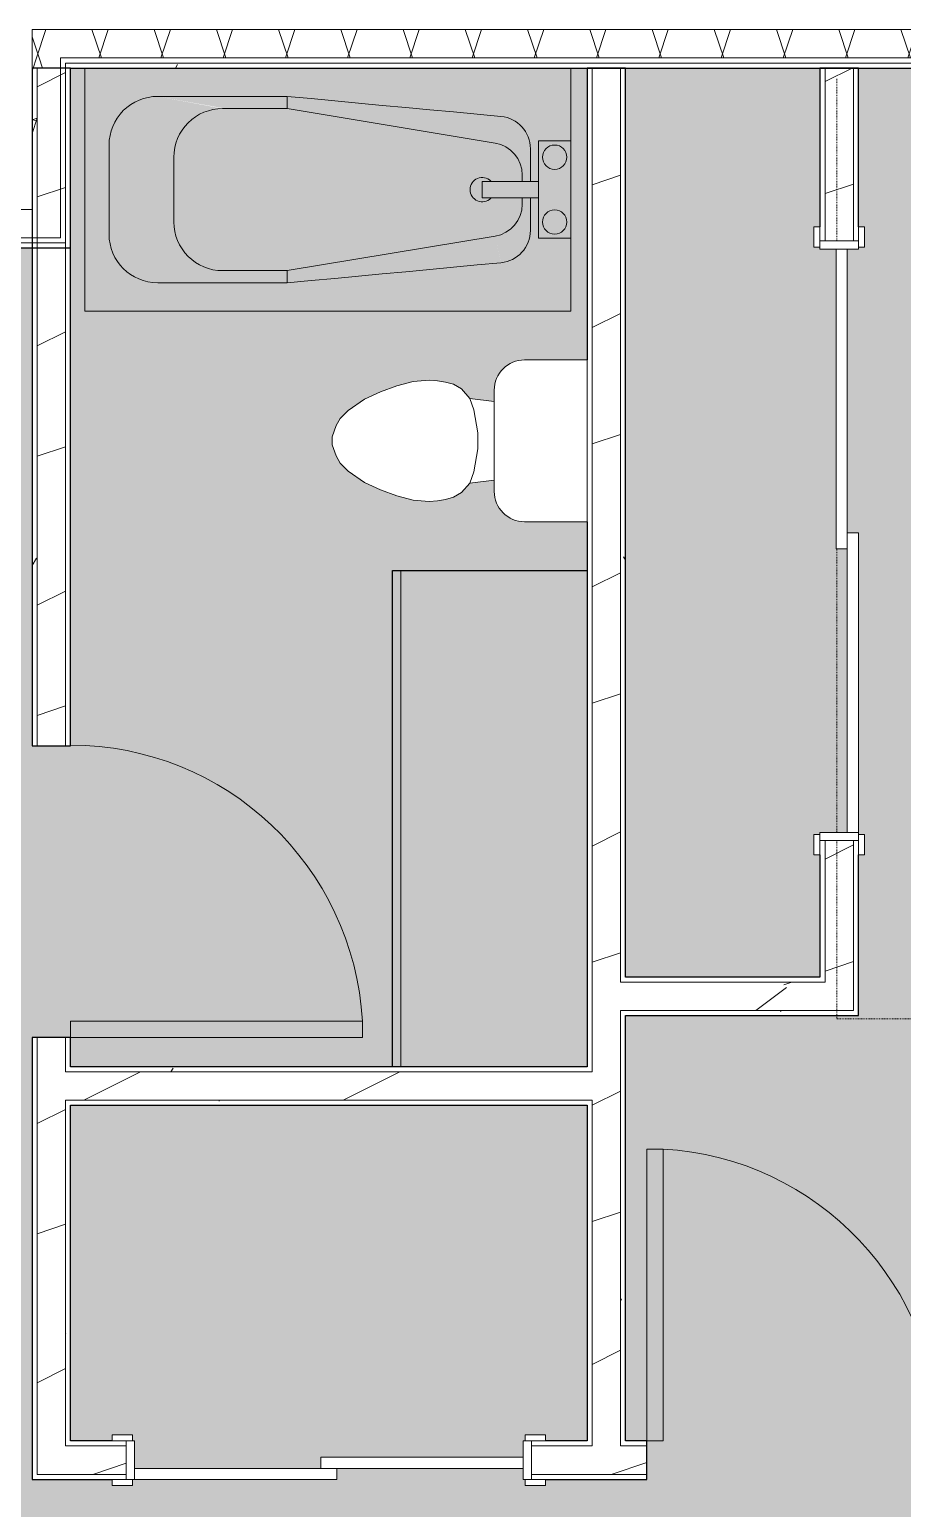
# Model space of a CAD drawing. Header units: inches. Extents: x -4414 to -113, y 9396 to 12816.
# Drawn here: x -2351.4 to -2243.6, y 10235 to 10417.5 of the extents above; entities that cross this region are included whole.
import ezdxf

# ---------------------------------------------------------------- set-up
doc = ezdxf.new("R2010")
doc.units = ezdxf.units.IN
doc.header["$MEASUREMENT"] = 0
doc.linetypes.add('Dash 1_16_', pattern=[0.125, 0.0625, -0.0625])
for name, color, linetype, lineweight in [('0-1', 7, 'Continuous', 5), ('0-2', 7, 'Continuous', 9), ('A-AREA-PATT-4', 254, 'Continuous', 9), ('A-DOOR-1', 7, 'Continuous', 9), ('A-DOOR-2', 90, 'Continuous', 13), ('A-DOOR-FRAM-1', 90, 'Continuous', 13), ('A-WALL', 113, 'Continuous', 9), ('A-WALL-3', 250, 'Continuous', 25), ('A-WALL-4', 7, 'Continuous', 9), ('A-WALL-PATT-1', 8, 'Continuous', 9), ('A-WALL-PATT-2', 7, 'Continuous', 9), ('A-WALL-PATT-3', 111, 'Continuous', 9), ('I-FURN-1', 7, 'Continuous', 9), ('I-FURN-HDLN-1', 9, 'Dash 1_16_', 9), ('I-WALL-1', 2, 'Continuous', 25), ('P-SANR-FIXT-1', 7, 'Continuous', 9), ('P-SANR-FIXT-2', 8, 'Continuous', 9), ('Q-CASE-1', 9, 'Continuous', 9), ('Q-CASE-2', 250, 'Continuous', 25), ('Q-CASE-3', 7, 'Continuous', 9)]:
    doc.layers.add(name, color=color, linetype=linetype, lineweight=lineweight)
pattern_1 = [(216.87, (12.795, 31.987), (95.9612857, 63.9749714), [15.994, -143.942]), (206.565, (31.987, 22.391), (-31.986981, -31.986924), [35.763, -35.763]), (198.435, (31.987, 6.397), (-63.974746, -31.987128), [20.231, -80.922])]
pattern_2 = [(0, (0, 0), (61.44, 15.36), [2.534, -43.546, 2.534, -43.546, -245.76]), (0, (0, 0), (61.44, 15.36), [-92.16, 2.534, -89.626, 2.534, -43.546, -107.52]), (0, (0, 0), (61.44, 15.36), [-230.4, 2.534, -28.186, 2.534, -74.266]), (120, (23.04, 7.68), (-44.02215, 45.5286), [2.534, -43.546, 2.534, -43.546, -245.76]), (120, (23.04, 7.68), (-44.02215, 45.5286), [-92.16, 2.534, -89.626, 2.534, -43.546, -107.52]), (120, (23.04, 7.68), (-44.02215, 45.5286), [-230.4, 2.534, -28.186, 2.534, -74.266]), (240, (30.72, 38.4), (-17.41785, -60.8886), [2.534, -43.546, 2.534, -43.546, -245.76]), (240, (30.72, 38.4), (-17.41785, -60.8886), [-92.16, 2.534, -89.626, 2.534, -43.546, -107.52]), (240, (30.72, 38.4), (-17.41785, -60.8886), [-230.4, 2.534, -28.186, 2.534, -74.266])]
pattern_3 = [(161.57, (0.96, 0.96), (-7.6802237, -0.0009796), [0, -54.643, 6.067, 0]), (18.43, (-0.96, 0.96), (-7.6802237, 0.0009796), [0, -54.643, 6.067, 0]), (108.43, (0.96, 0.96), (3.8382953, -19.2013653), [18.211, -42.499]), (71.57, (-0.96, 0.96), (3.8382953, 19.2013653), [18.211, -42.499])]

# ---------------------------------------------------------------- blocks, each defined once
blk = doc.blocks.new('Bed-Standard - King 78_ x 80_-V7-FLOOR PLAN - 3RD FLOOR')
at = {"layer": 'I-FURN-1'}
for p, q in [((49.69, 38.2), (-28.31, 38.2)), ((-28.31, 38.2), (-28.31, -41.8)), ((49.69, -41.8), (49.69, 38.2)), ((-25.31, 36.2), (-25.31, 24.2)), ((-25.31, 36.2), (46.69, 36.2)), ((46.69, 36.2), (46.69, 24.2)), ((49.69, 24.2), (-28.31, 17.63)), ((-25.31, 24.2), (46.69, 24.2)), ((-28.31, -41.8), (49.69, -41.8))]:
    blk.add_line(p, q, dxfattribs=at)
at = {"layer": 'I-FURN-HDLN-1'}
for p, q in [((-64.31, 38.2), (-64.31, 18.2)), ((73.69, -77.8), (73.69, 38.2)), ((-64.31, -19.8), (-64.31, -54.8)), ((-64.31, -55.8), (-64.31, -77.8)), ((-64.31, -77.8), (73.69, -77.8))]:
    blk.add_line(p, q, dxfattribs=at)
blk = doc.blocks.new('Single-Flush - 36_ x 84_-1372824-FLOOR PLAN - 3RD FLOOR')
at = {"layer": 'A-DOOR-1'}
blk.add_arc((18, -2.37), 36.07, 180, 266.8211, dxfattribs=at)
at = {"layer": 'A-DOOR-2'}
for p, q in [((16, -2.37), (16, -38.39)), ((18, -2.37), (16, -2.37)), ((18, -2.37), (18, -38.39)), ((18, -38.39), (16, -38.39))]:
    blk.add_line(p, q, dxfattribs=at)
blk = doc.blocks.new('FOLDING_SLIDING CLOSET - 72_ x 80_-1372885-FLOOR PLAN - 3RD FLOOR')
at = {"layer": 'A-DOOR-1'}
for p, q in [((-38.75, 3.25), (-36.25, 3.25)), ((-38.75, 2.5), (-38.75, 3.25)), ((-36.25, 2.5), (-38.75, 2.5)), ((-36.25, 3.25), (-36.25, 2.5)), ((36.25, 3.25), (38.75, 3.25)), ((36.25, 2.5), (36.25, 3.25)), ((38.75, 2.5), (36.25, 2.5)), ((38.75, 3.25), (38.75, 2.5)), ((-38.75, -2.25), (-36.25, -2.25)), ((-38.75, -3), (-38.75, -2.25)), ((-36.25, -3), (-38.75, -3)), ((-36.25, -2.25), (-36.25, -3)), ((36.25, -2.25), (38.75, -2.25)), ((36.25, -3), (36.25, -2.25)), ((38.75, -3), (36.25, -3)), ((38.75, -2.25), (38.75, -3))]:
    blk.add_line(p, q, dxfattribs=at)
at = {"layer": 'A-DOOR-2'}
for p, q in [((-1, 0.5), (36, 0.5)), ((-1, -0.875), (-1, 0.5)), ((36, 0.5), (36, -0.875)), ((-36, -0.875), (1, -0.875)), ((-36, -2.25), (-36, -0.875)), ((36, -0.875), (-1, -0.875)), ((1, -0.875), (1, -2.25)), ((1, -2.25), (-36, -2.25))]:
    blk.add_line(p, q, dxfattribs=at)
at = {"layer": 'A-DOOR-FRAM-1'}
for p, q in [((-37, 2.5), (-36, 2.5)), ((-37, -2.25), (-37, 2.5)), ((-36, 2.5), (-36, -2.25)), ((36, 2.5), (37, 2.5)), ((36, -2.25), (36, 2.5)), ((37, 2.5), (37, -2.25)), ((-36, -2.25), (-37, -2.25)), ((37, -2.25), (36, -2.25))]:
    blk.add_line(p, q, dxfattribs=at)
blk = doc.blocks.new('Toilet-Domestic-3D - Toilet-Domestic-3D-1372870-FLOOR PLAN - 3RD FLOOR')
at = {"layer": 'P-SANR-FIXT-1'}
for p, q in [((-3.74, 10), (-2.74, 11)), ((-2.74, 11), (-1.87, 11.5)), ((-1.87, 11.5), (-0.5, 12)), ((-0.5, 12), (0.5, 12)), ((0.5, 12), (1.87, 11.5)), ((1.87, 11.5), (2.74, 11)), ((2.74, 11), (3.74, 10)), ((-5.13, 8), (-3.74, 10)), ((3.74, 10), (5.13, 8)), ((-6.06, 6), (-5.13, 8)), ((5.13, 8), (6.06, 6)), ((-6.79, 4), (-6.06, 6)), ((6.06, 6), (6.79, 4)), ((-7.33, 1.99), (-6.79, 4)), ((6.79, 4), (7.33, 1.99)), ((-7.5, 0), (-7.33, 1.99)), ((7.33, 1.99), (7.5, 0)), ((-7.41, -1), (-7.5, 0)), ((-7.24, -2), (-7.41, -1)), ((7.41, -1), (7.24, -2)), ((7.5, 0), (7.41, -1)), ((-6.97, -3), (-7.24, -2)), ((-6.4, -4), (-6.97, -3)), ((6.97, -3), (6.4, -4)), ((7.24, -2), (6.97, -3)), ((-5.21, -5), (-6.4, -4)), ((-3.84, -5.5), (-5.21, -5)), ((-4.86, -8.02), (-5.21, -5)), ((5.21, -5), (3.84, -5.5)), ((4.86, -8.02), (5.21, -5)), ((6.4, -4), (5.21, -5)), ((-1, -6), (-3.84, -5.5)), ((1, -6), (-1, -6)), ((3.84, -5.5), (1, -6)), ((6.25, -8.02), (-6.25, -8.02)), ((-9.98, -11.75), (-9.98, -19.48)), ((9.98, -19.48), (9.98, -11.75)), ((-9.98, -19.48), (9.98, -19.48))]:
    blk.add_line(p, q, dxfattribs=at)
for centre, start, end in [((-6.25, -11.75), 90, 180), ((6.25, -11.75), 0, 90)]:
    blk.add_arc(centre, 3.73, start, end, dxfattribs=at)
blk = doc.blocks.new('OD_CW_Base Cabinet - OD_CW_Base Cabinet-1372871-FLOOR PLAN - 3RD FLOOR')
at = {"layer": 'Q-CASE-1'}
for points in [[(0.74, 0), (0.74, -1), (61.99, -1), (61.99, 0), (54.58, 0)], [(0.74, -24), (61.99, -24), (61.99, -1), (0.74, -1)]]:
    blk.add_hatch(color=256, dxfattribs=at).paths.add_polyline_path(points, flags=0)
at = {"layer": 'Q-CASE-2'}
for p, q in [((0.74, -24), (0.74, 0)), ((0.74, 0), (61.99, 0)), ((61.99, 0), (61.99, -24)), ((61.99, -24), (0.74, -24))]:
    blk.add_line(p, q, dxfattribs=at)
at = {"layer": 'Q-CASE-3'}
for p, q in [((0.74, -1), (0.74, 0)), ((0.74, 0), (61.99, 0)), ((61.99, -1), (0.74, -1)), ((0.74, -24), (0.74, -1)), ((0.74, -1), (61.99, -1)), ((61.99, 0), (61.99, -1)), ((61.99, -1), (61.99, -24)), ((61.99, -24), (0.74, -24))]:
    blk.add_line(p, q, dxfattribs=at)
blk = doc.blocks.new('Bath Tub - Maestro - 60_x30_-V11-FLOOR PLAN - 3RD FLOOR')
at = {"layer": 'P-SANR-FIXT-2'}
for points in [[(27.39, 0), (0, 0), (0, -9), (4, -9), (4, -14), (5, -14), (5.05, -9.3), (5.21, -8.67), (5.48, -8.06), (5.83, -7.51), (6.27, -7.03), (6.79, -6.62), (7.58, -6.23), (7.98, -6.09), (9.35, -5.91), (35, -3.5), (51.3, -3.53), (52.04, -3.59), (53.05, -3.86), (54.32, -4.53), (54.86, -4.9), (55.6, -5.64), (56.2, -6.5), (56.64, -7.45), (56.91, -8.46), (57, -9.5), (57, -20.5), (56.8, -22.05), (56.2, -23.5), (55.24, -24.74), (54, -25.7), (52.55, -26.3), (51, -26.5), (34.42, -26.45), (7.98, -23.91), (7.36, -23.69), (6.79, -23.38), (6.27, -22.97), (5.83, -22.49), (5.48, -21.94), (5.21, -21.33), (5.05, -20.7), (5, -19), (5, -16), (4, -16), (4, -21), (0, -21), (0, -30), (60, -30), (60, 0), (35, 0)], [(35, -3.5), (8.63, -5.97), (9.35, -9.26), (35, -5), (35, -3.77)], [(41.5, -3.5), (35, -3.5), (35, -5), (43, -5), (51, -3.5), (43, -3.5)], [(51, -3.5), (43, -5), (44.55, -5.2), (46.03, -5.83), (47.28, -6.81), (48.2, -8), (48.8, -9.5), (49, -11), (57, -9.5), (56.91, -8.46), (56.64, -7.45), (56.2, -6.5), (55.29, -5.34), (54.86, -4.9), (54, -4.3), (53.05, -3.86), (52.04, -3.59), (51.3, -3.53)], [(35, -5), (9.13, -9.33), (7.98, -9.76), (6.82, -10.83), (6.24, -11.83), (6, -13.2), (6, -14), (10.94, -14), (10.94, -16), (6, -16), (6, -16.8), (6.27, -18.22), (6.95, -19.38), (8.03, -20.28), (9.35, -20.74), (35, -25), (43, -25), (44.55, -24.8), (46, -24.2), (47.24, -23.24), (48.2, -22), (48.8, -20.5), (49, -19), (49, -11), (48.8, -9.45), (48.12, -7.9), (47.24, -6.76), (46, -5.8), (44.55, -5.2), (43, -5), (36.73, -5)], [(8.63, -5.97), (7.58, -6.23), (7.36, -6.31), (6.74, -6.66), (6.27, -7.03), (5.72, -7.68), (5.48, -8.06), (5.21, -8.67), (5.05, -9.3), (5.05, -10.13), (6, -13.2), (6.24, -11.83), (6.98, -10.59), (8.03, -9.72), (9.35, -9.26), (8.65, -6.09)], [(57, -9.5), (49, -11), (49, -19), (57, -20.5), (57, -10.25)], [(4, -14), (4, -16), (10.94, -16), (10.94, -14), (5, -14)], [(6, -16.8), (5, -20.04), (5.05, -20.7), (5.24, -21.4), (5.72, -22.32), (5.87, -22.53), (6.33, -23.02), (6.79, -23.38), (7.58, -23.77), (8, -23.92), (8.63, -24.03), (9.35, -20.74), (8.03, -20.28), (6.95, -19.38), (6.24, -18.17), (6.12, -17.49)], [(49, -19), (48.8, -20.55), (48.16, -22.05), (47.24, -23.24), (46, -24.2), (44.55, -24.8), (43, -25), (51, -26.5), (52.55, -26.3), (54, -25.7), (55.42, -24.51), (56.24, -23.4), (56.8, -22.05), (57, -20.5), (50.46, -19.27)], [(9.35, -20.74), (8.63, -24.03), (35, -26.5), (35, -25), (11.56, -21.11)], [(36.73, -25), (35, -25), (35, -26.5), (51, -26.5), (42.63, -25)]]:
    blk.add_hatch(color=256, dxfattribs=at).paths.add_polyline_path(points, flags=0)
h = blk.add_hatch(color=256, dxfattribs=at)
h.paths.add_polyline_path([(0.55, -9), (0, -9), (0, -21), (4, -21), (4, -9), (0.94, -9)], flags=0)
h.paths.add_polyline_path([(2, -9.5), (2.39, -9.55), (2.75, -9.7), (3.06, -9.94), (3.3, -10.25), (3.45, -10.61), (3.5, -11), (3.33, -11.67), (3.3, -11.75), (3.06, -12.06), (2.75, -12.3), (2.39, -12.45), (2, -12.5), (1.61, -12.45), (1.25, -12.3), (0.94, -12.06), (0.7, -11.75), (0.55, -11.39), (0.5, -11), (0.55, -10.61), (0.7, -10.25), (0.94, -9.94), (1.25, -9.7), (1.61, -9.55)], flags=0)
h.paths.add_polyline_path([(2, -17.5), (2.39, -17.55), (3.02, -17.91), (3.06, -17.94), (3.3, -18.25), (3.45, -18.61), (3.5, -19), (3.43, -19.44), (3.3, -19.75), (3.06, -20.06), (2.75, -20.3), (2.38, -20.45), (2, -20.5), (1.61, -20.45), (1.25, -20.3), (0.94, -20.06), (0.7, -19.75), (0.55, -19.39), (0.5, -19), (0.55, -18.61), (0.7, -18.25), (0.94, -17.94), (1.25, -17.7), (1.61, -17.55)], flags=0)
h = blk.add_hatch(color=256, dxfattribs=at)
h.paths.add_polyline_path([(2, -9.5), (1.61, -9.55), (1.25, -9.7), (0.94, -9.94), (0.7, -10.25), (0.55, -10.61), (0.5, -11), (0.55, -11.39), (0.7, -11.75), (0.94, -12.06), (1.25, -12.3), (1.61, -12.45), (2, -12.5), (2.39, -12.45), (2.75, -12.3), (3.06, -12.06), (3.33, -11.67), (3.45, -11.39), (3.5, -11), (3.45, -10.61), (3.3, -10.25), (3.06, -9.94), (2.75, -9.7), (2.39, -9.55)], flags=0)
h.paths.add_polyline_path([(2, -17.5), (1.61, -17.55), (1.25, -17.7), (0.94, -17.94), (0.7, -18.25), (0.55, -18.61), (0.5, -19), (0.55, -19.39), (0.7, -19.75), (0.94, -20.06), (1.25, -20.3), (1.61, -20.45), (2, -20.5), (2.39, -20.45), (2.75, -20.3), (3.06, -20.06), (3.43, -19.44), (3.45, -19.39), (3.5, -19), (3.45, -18.61), (3.3, -18.25), (3.02, -17.91), (2.75, -17.7), (2.39, -17.55)], flags=0)
h = blk.add_hatch(color=256, dxfattribs=at)
h.paths.add_polyline_path([(5, -9.96), (5.05, -14), (6, -14), (5.92, -12.94), (5.05, -10.13)], flags=0)
h.paths.add_polyline_path([(6, -16), (5, -16), (5.05, -19.87), (6, -16.8)], flags=0)
at = {"layer": 'P-SANR-FIXT-1'}
for p, q in [((60, 0), (0, 0)), ((0, 0), (0, -9)), ((60, -30), (60, 0)), ((35, -3.5), (51, -3.5)), ((35, -5), (35, -3.5)), ((35, -5), (9.35, -9.26)), ((43, -5), (35, -5)), ((4, -9), (0, -9)), ((0, -9), (0, -21)), ((4, -14), (4, -9)), ((5, -14), (5, -9.96)), ((57, -9.5), (57, -20.5)), ((49, -19), (49, -11)), ((4, -16), (4, -14)), ((4, -14), (10.94, -14)), ((6, -13.2), (6, -14)), ((10.94, -16), (10.94, -14)), ((4, -21), (4, -16)), ((10.94, -16), (4, -16)), ((5, -20.04), (5, -16)), ((6, -16), (6, -16.8)), ((0, -21), (0, -30)), ((0, -21), (4, -21)), ((9.35, -20.74), (35, -25)), ((35, -25), (35, -26.5)), ((35, -25), (43, -25)), ((51, -26.5), (35, -26.5))]:
    blk.add_line(p, q, dxfattribs=at)
at = {"layer": 'P-SANR-FIXT-1', "flags": 128}
for points in [[(8.63, -5.97), (11.56, -5.7), (14.49, -5.42), (17.42, -5.15), (20.35, -4.87), (23.28, -4.6), (26.21, -4.32), (29.14, -4.05), (32.07, -3.77), (35, -3.5)], [(35, -26.5), (32.07, -26.23), (29.14, -25.95), (26.21, -25.68), (23.28, -25.4), (20.35, -25.13), (17.42, -24.85), (14.49, -24.58), (11.56, -24.3), (8.63, -24.03)]]:
    blk.add_lwpolyline(points, dxfattribs=at)
at = {"layer": 'P-SANR-FIXT-1'}
for centre, radius, start, end in [((51, -9.5), 6, 0, 90), ((43, -11), 6, 360, 90), ((9, -9.96), 4, 95.3558, 180), ((2, -11), 1.5, 0, 180), ((10, -13.2), 4, 99.4223, 180), ((2, -11), 1.5, 180, 360), ((10.94, -15), 1.5, 0, 135), ((10.94, -15), 1.5, 225, 360), ((2, -19), 1.5, 0, 180), ((10, -16.8), 4, 180, 260.5777), ((2, -19), 1.5, 180, 360), ((9, -20.04), 4, 180, 264.6442), ((43, -19), 6, 270, 0), ((51, -20.5), 6, 270, 0)]:
    blk.add_arc(centre, radius, start, end, dxfattribs=at)
blk = doc.blocks.new('Single-Flush - 36_ x 84_-1372839-FLOOR PLAN - 3RD FLOOR')
at = {"layer": 'A-DOOR-1'}
blk.add_arc((18, 2.37), 36.07, 93.1789, 180, dxfattribs=at)
at = {"layer": 'A-DOOR-2'}
for p, q in [((16, 2.37), (16, 38.39)), ((18, 38.39), (16, 38.39)), ((18, 2.37), (18, 38.39)), ((18, 2.37), (16, 2.37))]:
    blk.add_line(p, q, dxfattribs=at)
blk = doc.blocks.new('FOLDING_SLIDING CLOSET - 48_ x 80_-1372841-FLOOR PLAN - 3RD FLOOR')
at = {"layer": 'A-DOOR-1'}
for p, q in [((-26.75, 3.25), (-24.25, 3.25)), ((-26.75, 2.5), (-26.75, 3.25)), ((-24.25, 2.5), (-26.75, 2.5)), ((-24.25, 3.25), (-24.25, 2.5)), ((24.25, 3.25), (26.75, 3.25)), ((24.25, 2.5), (24.25, 3.25)), ((26.75, 2.5), (24.25, 2.5)), ((26.75, 3.25), (26.75, 2.5)), ((-26.75, -2.25), (-24.25, -2.25)), ((-26.75, -3), (-26.75, -2.25)), ((-24.25, -3), (-26.75, -3)), ((-24.25, -2.25), (-24.25, -3)), ((24.25, -2.25), (26.75, -2.25)), ((24.25, -3), (24.25, -2.25)), ((26.75, -3), (24.25, -3)), ((26.75, -2.25), (26.75, -3))]:
    blk.add_line(p, q, dxfattribs=at)
at = {"layer": 'A-DOOR-2'}
for p, q in [((-1, 0.5), (24, 0.5)), ((-1, -0.88), (-1, 0.5)), ((24, 0.5), (24, -0.88)), ((-24, -0.88), (1, -0.88)), ((-24, -2.25), (-24, -0.88)), ((24, -0.88), (-1, -0.88)), ((1, -0.88), (1, -2.25)), ((1, -2.25), (-24, -2.25))]:
    blk.add_line(p, q, dxfattribs=at)
at = {"layer": 'A-DOOR-FRAM-1'}
for p, q in [((-25, 2.5), (-24, 2.5)), ((-25, -2.25), (-25, 2.5)), ((-24, 2.5), (-24, -2.25)), ((24, 2.5), (25, 2.5)), ((24, -2.25), (24, 2.5)), ((25, 2.5), (25, -2.25)), ((-24, -2.25), (-25, -2.25)), ((25, -2.25), (24, -2.25))]:
    blk.add_line(p, q, dxfattribs=at)
blk = doc.blocks.new('1750 Ox - Unit Layouts_rvt-1-FLOOR PLAN - 3RD FLOOR')
at = {"layer": 'A-WALL-PATT-1'}
h = blk.add_hatch(dxfattribs=at)
h.set_pattern_fill('FP_1', color=256, style=0, pattern_type=2)
h.set_pattern_definition(pattern_1)
h.paths.add_polyline_path([(-2350.44, 10242.74), (-2346.94, 10242.74), (-2346.94, 10293.16), (-2350.44, 10293.16), (-2350.44, 10242.74)], flags=0)
h.paths.add_polyline_path([(-2346.94, 10329.16), (-2346.94, 10412.79), (-2350.44, 10412.79), (-2350.44, 10394.71), (-2347.57, 10391.84), (-2350.44, 10391.84), (-2350.44, 10329.16)], flags=0)
h = blk.add_hatch(dxfattribs=at)
h.set_pattern_fill('FP_1', color=256, style=0, pattern_type=2)
h.set_pattern_definition(pattern_1)
h.paths.add_polyline_path([(-2281.93, 10242.74), (-2278.44, 10242.74), (-2278.44, 10412.79), (-2281.94, 10412.79), (-2281.94, 10242.74)], flags=0)
h = blk.add_hatch(dxfattribs=at)
h.set_pattern_fill('FP_1', color=256, style=0, pattern_type=2)
h.set_pattern_definition(pattern_1)
h.paths.add_polyline_path([(-2249.69, 10296.48), (-2249.69, 10317.45), (-2253.19, 10317.45), (-2253.19, 10296.48)], flags=0)
h.paths.add_polyline_path([(-2253.19, 10391.45), (-2249.69, 10391.45), (-2249.69, 10412.79), (-2253.19, 10412.79), (-2253.19, 10395.11)], flags=0)
h = blk.add_hatch(dxfattribs=at)
h.set_pattern_fill('FP_1', color=256, style=0, pattern_type=2)
h.set_pattern_definition(pattern_1)
h.paths.add_polyline_path([(-2253.82, 10296.48), (-2253.19, 10296.5), (-2253.19, 10299.98), (-2278.44, 10299.98), (-2278.44, 10296.48), (-2263.01, 10296.48)], flags=0)
h = blk.add_hatch(dxfattribs=at)
h.set_pattern_fill('FP_1', color=256, style=0, pattern_type=2)
h.set_pattern_definition(pattern_1)
h.paths.add_polyline_path([(-2282.57, 10285.41), (-2281.94, 10285.41), (-2281.94, 10288.91), (-2346.94, 10288.91), (-2346.94, 10285.41), (-2305.57, 10285.41)], flags=0)
h = blk.add_hatch(dxfattribs=at)
h.set_pattern_fill('FP_1', color=256, style=0, pattern_type=2)
h.set_pattern_definition(pattern_1)
h.paths.add_polyline_path([(-2339.44, 10239.24), (-2339.44, 10242.74), (-2350.44, 10242.74), (-2350.44, 10239.24), (-2346.32, 10239.24)], flags=0)
h.paths.add_polyline_path([(-2289.44, 10239.24), (-2275.19, 10239.24), (-2275.19, 10242.74), (-2289.44, 10242.74)], flags=0)
h.paths.add_polyline_path([(-2232.63, 10239.24), (-2071.42, 10239.24), (-2071.42, 10242.74), (-2239.19, 10242.74), (-2239.19, 10239.24), (-2236.13, 10239.24)], flags=0)
at = {"layer": 'A-WALL-PATT-2'}
h = blk.add_hatch(dxfattribs=at)
h.set_pattern_fill('FP_2', color=256, style=0, pattern_type=2)
h.set_pattern_definition(pattern_2)
h.paths.add_polyline_path([(-2346.32, 10243.36), (-2346.32, 10285.41), (-2346.94, 10285.41), (-2346.94, 10243.36)], flags=0)
h.paths.add_polyline_path([(-2346.94, 10288.91), (-2346.32, 10288.91), (-2346.32, 10293.16), (-2346.94, 10293.16), (-2346.94, 10289.54)], flags=0)
h.paths.add_polyline_path([(-2346.32, 10390.59), (-2346.32, 10412.79), (-2346.94, 10412.79), (-2346.94, 10391.21), (-2346.78, 10391.05)], flags=0)
h.paths.add_polyline_path([(-2346.32, 10329.16), (-2346.32, 10390.59), (-2346.94, 10390.59), (-2346.94, 10329.16)], flags=0)
h = blk.add_hatch(dxfattribs=at)
h.set_pattern_fill('FP_2', color=256, style=0, pattern_type=2)
h.set_pattern_definition(pattern_2)
h.paths.add_polyline_path([(-2278.44, 10243.36), (-2277.82, 10243.36), (-2277.82, 10296.48), (-2278.44, 10296.48), (-2278.44, 10265.94)], flags=0)
h.paths.add_polyline_path([(-2278.44, 10299.98), (-2277.82, 10299.98), (-2277.82, 10412.79), (-2278.44, 10412.79), (-2278.44, 10308.99)], flags=0)
h = blk.add_hatch(dxfattribs=at)
h.set_pattern_fill('FP_2', color=256, style=0, pattern_type=2)
h.set_pattern_definition(pattern_2)
h.paths.add_polyline_path([(-2350.44, 10239.24), (-2350.44, 10293.16), (-2351.07, 10293.16), (-2351.07, 10239.24)], flags=0)
h.paths.add_polyline_path([(-2350.44, 10329.16), (-2350.44, 10390.59), (-2351.07, 10390.59), (-2351.07, 10329.16)], flags=0)
h.paths.add_polyline_path([(-2350.44, 10394.71), (-2350.44, 10396.59), (-2351.07, 10396.59), (-2351.07, 10395.34), (-2350.44, 10394.72)], flags=0)
h = blk.add_hatch(dxfattribs=at)
h.set_pattern_fill('FP_2', color=256, style=0, pattern_type=2)
h.set_pattern_definition(pattern_2)
h.paths.add_polyline_path([(-2253.19, 10295.86), (-2249.69, 10295.86), (-2249.69, 10296.48), (-2277.82, 10296.48), (-2277.82, 10295.86), (-2253.82, 10295.86)], flags=0)
h = blk.add_hatch(dxfattribs=at)
h.set_pattern_fill('FP_2', color=256, style=0, pattern_type=2)
h.set_pattern_definition(pattern_2)
h.paths.add_polyline_path([(-2282.57, 10288.91), (-2282.57, 10288.91), (-2282.57, 10289.54), (-2346.32, 10289.54), (-2346.32, 10288.91), (-2305.57, 10288.91)], flags=0)
h = blk.add_hatch(dxfattribs=at)
h.set_pattern_fill('FP_2', color=256, style=0, pattern_type=2)
h.set_pattern_definition(pattern_2)
h.paths.add_polyline_path([(-2282.57, 10284.79), (-2282.57, 10285.41), (-2346.32, 10285.41), (-2346.32, 10284.79), (-2305.57, 10284.79)], flags=0)
h = blk.add_hatch(dxfattribs=at)
h.set_pattern_fill('FP_2', color=256, style=0, pattern_type=2)
h.set_pattern_definition(pattern_2)
h.paths.add_polyline_path([(-2346.32, 10242.74), (-2339.44, 10242.74), (-2339.44, 10243.36), (-2346.94, 10243.36), (-2346.94, 10242.74)], flags=0)
h.paths.add_polyline_path([(-2287.69, 10242.74), (-2281.94, 10242.74), (-2281.94, 10243.36), (-2289.44, 10243.36), (-2289.44, 10242.74)], flags=0)
h.paths.add_polyline_path([(-2277.82, 10242.74), (-2275.19, 10242.74), (-2275.19, 10243.36), (-2278.44, 10243.36), (-2278.44, 10242.74)], flags=0)
h.paths.add_polyline_path([(-2232.63, 10242.74), (-2100.32, 10242.74), (-2100.32, 10243.36), (-2239.19, 10243.36), (-2239.19, 10242.74)], flags=0)
h.paths.add_polyline_path([(-2088.13, 10242.74), (-2071.42, 10242.74), (-2071.42, 10243.36), (-2096.82, 10243.36), (-2096.82, 10242.74)], flags=0)
at = {"layer": 'A-WALL-3'}
for p, q in [((-2351.07, 10412.79), (-2351.07, 10329.16)), ((-2346.32, 10412.79), (-2351.07, 10412.79)), ((-2346.32, 10329.16), (-2346.32, 10412.79)), ((-2282.57, 10412.79), (-2282.57, 10376.77)), ((-2277.82, 10412.79), (-2282.57, 10412.79)), ((-2277.82, 10300.61), (-2277.82, 10412.79)), ((-2253.82, 10412.79), (-2253.82, 10393.2)), ((-2249.07, 10412.79), (-2253.82, 10412.79)), ((-2249.07, 10393.2), (-2249.07, 10412.79)), ((-2282.57, 10356.81), (-2282.57, 10350.79)), ((-2351.07, 10329.16), (-2346.32, 10329.16)), ((-2253.82, 10315.7), (-2253.82, 10300.61)), ((-2249.07, 10295.86), (-2249.07, 10315.7)), ((-2253.82, 10300.61), (-2277.82, 10300.61)), ((-2277.82, 10295.86), (-2253.82, 10295.86)), ((-2277.82, 10243.36), (-2277.82, 10295.86)), ((-2253.82, 10295.86), (-2249.69, 10295.86)), ((-2249.69, 10295.86), (-2249.07, 10295.86)), ((-2351.07, 10293.16), (-2351.07, 10243.36)), ((-2346.32, 10293.16), (-2351.07, 10293.16)), ((-2346.32, 10289.54), (-2346.32, 10293.16)), ((-2306.57, 10289.54), (-2346.32, 10289.54)), ((-2346.32, 10243.36), (-2346.32, 10284.79)), ((-2346.32, 10284.79), (-2282.57, 10284.79)), ((-2282.57, 10284.79), (-2282.57, 10243.36)), ((-2351.07, 10243.36), (-2351.07, 10239.24)), ((-2341.19, 10243.36), (-2346.32, 10243.36)), ((-2282.57, 10243.36), (-2287.69, 10243.36)), ((-2275.19, 10243.36), (-2277.82, 10243.36)), ((-2275.19, 10238.61), (-2275.19, 10243.36)), ((-2351.07, 10239.24), (-2351.07, 10238.61)), ((-2351.07, 10238.61), (-2341.19, 10238.61)), ((-2287.69, 10238.61), (-2275.19, 10238.61))]:
    blk.add_line(p, q, dxfattribs=at)
at = {"layer": 'A-WALL-4'}
for p, q in [((-2350.44, 10329.16), (-2350.44, 10412.79)), ((-2346.94, 10329.16), (-2346.94, 10412.79)), ((-2281.94, 10288.91), (-2281.94, 10412.79)), ((-2278.44, 10299.98), (-2278.44, 10412.79)), ((-2253.19, 10391.45), (-2253.19, 10412.79)), ((-2249.69, 10391.45), (-2249.69, 10412.79)), ((-2253.19, 10299.98), (-2253.19, 10317.45)), ((-2249.69, 10296.48), (-2249.69, 10317.45)), ((-2277.82, 10299.98), (-2278.44, 10299.98)), ((-2253.82, 10299.98), (-2277.82, 10299.98)), ((-2253.19, 10299.98), (-2253.82, 10299.98)), ((-2277.82, 10296.48), (-2278.44, 10296.48)), ((-2278.44, 10243.36), (-2278.44, 10296.48)), ((-2253.82, 10296.48), (-2277.82, 10296.48)), ((-2253.19, 10296.48), (-2253.82, 10296.48)), ((-2249.69, 10296.48), (-2253.19, 10296.48)), ((-2350.44, 10243.36), (-2350.44, 10293.16)), ((-2346.94, 10288.91), (-2346.94, 10293.16)), ((-2346.32, 10288.91), (-2346.94, 10288.91)), ((-2282.57, 10288.91), (-2346.32, 10288.91)), ((-2281.94, 10288.91), (-2282.57, 10288.91)), ((-2346.94, 10243.36), (-2346.94, 10285.41)), ((-2346.32, 10285.41), (-2346.94, 10285.41)), ((-2282.57, 10285.41), (-2346.32, 10285.41)), ((-2281.94, 10285.41), (-2282.57, 10285.41)), ((-2281.94, 10243.36), (-2281.94, 10285.41)), ((-2350.44, 10242.74), (-2350.44, 10243.36)), ((-2350.44, 10239.24), (-2350.44, 10242.74)), ((-2346.94, 10242.74), (-2346.94, 10243.36)), ((-2346.94, 10242.74), (-2339.44, 10242.74)), ((-2289.44, 10242.74), (-2281.94, 10242.74)), ((-2281.94, 10242.74), (-2281.94, 10243.36)), ((-2278.44, 10242.74), (-2278.44, 10243.36)), ((-2278.44, 10242.74), (-2275.19, 10242.74)), ((-2350.44, 10239.24), (-2339.44, 10239.24)), ((-2289.44, 10239.24), (-2275.19, 10239.24))]:
    blk.add_line(p, q, dxfattribs=at)
at = {"layer": '0-2'}
for name, p, rotation in [('Bath Tub - Maestro - 60_x30_-V11-FLOOR PLAN - 3RD FLOOR', (-2284.57, 10382.79), 180), ('FOLDING_SLIDING CLOSET - 72_ x 80_-1372885-FLOOR PLAN - 3RD FLOOR', (-2251.32, 10354.45), 90.0000000000029), ('Toilet-Domestic-3D - Toilet-Domestic-3D-1372870-FLOOR PLAN - 3RD FLOOR', (-2302.05, 10366.79), 90.00000000000192), ('OD_CW_Base Cabinet - OD_CW_Base Cabinet-1372871-FLOOR PLAN - 3RD FLOOR', (-2306.57, 10288.8), 90.00000000000362), ('Single-Flush - 36_ x 84_-1372839-FLOOR PLAN - 3RD FLOOR', (-2348.69, 10311.16), 269.9999999999992), ('Single-Flush - 36_ x 84_-1372824-FLOOR PLAN - 3RD FLOOR', (-2257.19, 10240.99), 180)]:
    blk.add_blockref(name, p, dxfattribs=dict(at, rotation=rotation))
for name, p in [('Bed-Standard - King 78_ x 80_-V7-FLOOR PLAN - 3RD FLOOR', (-2187.42, 10373.25)), ('FOLDING_SLIDING CLOSET - 48_ x 80_-1372841-FLOOR PLAN - 3RD FLOOR', (-2314.44, 10240.86))]:
    blk.add_blockref(name, p, dxfattribs=at)

msp = doc.modelspace()

# ---------------------------------------------------------------- hatches: boundary and pattern name
at = {"layer": 'A-AREA-PATT-4'}
h = msp.add_hatch(color=256, dxfattribs=at)
h.paths.add_polyline_path([(-2443.9237, 10388.3894), (-2407.9237, 10388.3894), (-2407.9237, 10386.6394), (-2443.9237, 10386.6394)], flags=0)
h.paths.add_polyline_path([(-2070.7987, 9983.2519), (-2070.7987, 10176.6144), (-2071.4237, 10176.6144), (-2071.4237, 10171.8644), (-2186.6211, 10171.8644), (-2186.6211, 10141.8644), (-2184.1211, 10141.8644), (-2184.1211, 10142.6144), (-2181.6211, 10142.6144), (-2181.6211, 10141.8644), (-2181.3711, 10141.8644), (-2181.3711, 10138.4894), (-2146.3711, 10138.4894), (-2146.3711, 10139.8644), (-2109.3711, 10139.8644), (-2109.3711, 10141.8644), (-2109.1211, 10141.8644), (-2109.1211, 10142.6144), (-2106.6211, 10142.6144), (-2106.6211, 10141.8644), (-2071.4237, 10141.8644), (-2071.4237, 10137.1144), (-2106.6211, 10137.1144), (-2106.6211, 10136.3644), (-2109.1211, 10136.3644), (-2109.1211, 10137.1144), (-2109.3711, 10137.1144), (-2109.3711, 10138.4894), (-2144.3711, 10138.4894), (-2144.3711, 10137.1144), (-2181.6211, 10137.0584), (-2181.6211, 10136.3644), (-2184.1211, 10136.3644), (-2184.1211, 10137.1144), (-2191.3711, 10137.1144), (-2191.3711, 10171.8644), (-2193.0016, 10171.8644), (-2193.0016, 10176.6144), (-2100.7987, 10176.6144), (-2100.7987, 10236.6144), (-2070.7987, 10236.6144), (-2070.7987, 10246.1269), (-2091.1737, 10246.1269), (-2091.1737, 10255.8122), (-2091.6737, 10255.8769), (-2091.6737, 10255.9416), (-2091.1737, 10255.9416), (-2091.1737, 10272.4867), (-2091.6737, 10272.5644), (-2091.6737, 10273.0171), (-2091.1737, 10273.0171), (-2091.1737, 10274.1269), (-2070.7987, 10274.1269), (-2070.7987, 10276.6394), (-2096.1987, 10276.6394), (-2096.1987, 10275.0019), (-2100.9487, 10275.0019), (-2100.9487, 10281.3894), (-2070.7987, 10281.3894), (-2070.7987, 10412.7894), (-2249.0694, 10412.7894), (-2249.0694, 10393.2005), (-2248.3194, 10393.2005), (-2248.3194, 10390.7005), (-2249.0694, 10390.7005), (-2249.0694, 10390.4505), (-2250.4444, 10390.4505), (-2250.4444, 10355.4505), (-2249.0694, 10355.4505), (-2249.047, 10318.2005), (-2248.3194, 10318.2005), (-2248.3194, 10315.7005), (-2249.0694, 10315.7005), (-2249.0694, 10295.8587), (-2277.8194, 10295.8587), (-2277.8194, 10243.3644), (-2275.1944, 10243.3644), (-2275.1944, 10238.6144), (-2287.6944, 10238.6144), (-2287.6944, 10237.8644), (-2290.1944, 10237.8644), (-2290.1944, 10238.6144), (-2290.4444, 10238.6144), (-2290.4444, 10239.9894), (-2313.4444, 10239.9894), (-2313.4444, 10238.6144), (-2338.6944, 10238.5718), (-2338.6944, 10237.8644), (-2341.1944, 10237.8644), (-2341.1944, 10238.6144), (-2351.0694, 10238.6144), (-2351.0694, 10293.1644), (-2346.3194, 10293.1644), (-2346.3194, 10289.5394), (-2306.5694, 10289.5394), (-2306.5694, 10350.7894), (-2282.5694, 10350.7894), (-2282.5694, 10356.8132), (-2290.2956, 10356.8132), (-2291.26, 10356.9401), (-2292.1587, 10357.3124), (-2292.9304, 10357.9046), (-2293.5226, 10358.6763), (-2293.8948, 10359.575), (-2294.0218, 10361.1676), (-2294.0218, 10361.9277), (-2297.0456, 10361.58), (-2298.0456, 10360.3883), (-2299.0456, 10359.8215), (-2300.5551, 10359.4637), (-2302.0456, 10359.2894), (-2304.038, 10359.4637), (-2306.0456, 10360.0016), (-2308.0456, 10360.7296), (-2310.0456, 10361.6622), (-2312.0456, 10363.0496), (-2313.0456, 10364.0496), (-2313.5456, 10364.9157), (-2314.0456, 10366.2894), (-2314.0456, 10367.2894), (-2313.5456, 10368.6631), (-2313.0456, 10369.5292), (-2312.0456, 10370.5292), (-2310.0456, 10371.9166), (-2308.0456, 10372.8492), (-2306.0445, 10373.5775), (-2304.038, 10374.1151), (-2302.0456, 10374.2894), (-2300.5551, 10374.1151), (-2300.0456, 10374.0252), (-2299.0456, 10373.7573), (-2298.0456, 10373.1905), (-2297.0456, 10371.9988), (-2294.0218, 10371.6511), (-2293.951, 10373.5775), (-2293.8488, 10374.1151), (-2293.5226, 10374.9025), (-2292.9304, 10375.6742), (-2292.1532, 10376.2687), (-2291.26, 10376.6386), (-2290.2956, 10376.7656), (-2282.5694, 10376.7656), (-2282.5694, 10412.7894), (-2284.5694, 10412.7894), (-2284.5694, 10382.7894), (-2344.5694, 10382.7894), (-2344.5694, 10412.7894), (-2346.3194, 10412.7894), (-2346.3194, 10329.1644), (-2351.0694, 10329.1644), (-2351.0694, 10390.5894), (-2442.9237, 10390.5894), (-2442.9237, 10390.3894), (-2443.9237, 10390.3894), (-2443.9237, 10388.3894), (-2445.8612, 10388.3894), (-2445.8612, 10352.3894), (-2443.9237, 10352.3894), (-2443.9237, 10350.3894), (-2442.9237, 10350.3894), (-2442.9237, 10332.3894), (-2413.6585, 10332.3894), (-2413.6585, 10327.0019), (-2418.4085, 10327.0019), (-2418.4085, 10327.6394), (-2442.9237, 10327.6394), (-2442.9237, 10296.3644), (-2418.4085, 10296.3644), (-2418.4085, 10297.0019), (-2413.6585, 10297.0019), (-2413.6585, 10291.6144), (-2410.9237, 10291.6144), (-2410.9237, 10255.8644), (-2418.9237, 10255.8644), (-2418.9237, 10252.6144), (-2418.5487, 10252.6144), (-2418.5487, 10228.6144), (-2418.9237, 10228.6144), (-2418.9237, 10198.6144), (-2371.4444, 10198.6144), (-2371.3911, 10200.0958), (-2371.2475, 10200.2394), (-2370.3514, 10200.2605), (-2370.3514, 10200.4894), (-2367.7283, 10200.4894), (-2367.7283, 10200.7394), (-2367.1377, 10200.7394), (-2367.1377, 10200.4894), (-2366.5472, 10200.4894), (-2366.5472, 10200.7394), (-2365.9566, 10200.7394), (-2365.9566, 10200.4894), (-2365.3661, 10200.4894), (-2365.3661, 10200.7394), (-2364.7755, 10200.7394), (-2364.7755, 10200.4894), (-2364.185, 10200.4894), (-2364.185, 10200.7394), (-2363.5944, 10200.7394), (-2363.5944, 10200.4894), (-2354.1051, 10200.4894), (-2354.1051, 10200.7394), (-2352.4003, 10200.7394), (-2352.4003, 10200.4894), (-2348.5373, 10200.4894), (-2348.5373, 10200.2394), (-2347.6412, 10200.2394), (-2347.4444, 10200.0425), (-2347.4444, 10198.6144), (-2290.3541, 10198.6144), (-2290.3541, 10162.6144), (-2296.5404, 10162.6144), (-2296.5404, 10148.9573), (-2313.0404, 10148.9573), (-2313.0404, 10162.6144), (-2320.5404, 10162.6144), (-2320.5404, 10148.9573), (-2337.0404, 10148.9573), (-2337.0404, 10162.6144), (-2344.5404, 10162.6144), (-2344.5404, 10148.9573), (-2361.0404, 10148.9573), (-2361.0404, 10162.6144), (-2442.9237, 10162.6144), (-2442.9237, 10016.1519), (-2441.6112, 10016.1519), (-2441.6112, 10010.0894), (-2437.2987, 10010.0894), (-2437.2987, 9983.2519), (-2236.7572, 9983.2519), (-2236.7572, 10132.8644), (-2232.0072, 10132.8644), (-2232.0072, 9983.2519), (-2073.5592, 9983.2519)], flags=0)
h.paths.add_polyline_path([(-2228.8188, 9986.0644), (-2228.8188, 10004.0644), (-2210.8188, 10004.0644), (-2210.8188, 9986.0644)], flags=0)
h.paths.add_polyline_path([(-2149.3188, 10007.0644), (-2229.3188, 10007.0644), (-2229.3188, 10085.0644), (-2149.3188, 10085.0644), (-2149.3188, 10049.5711)], flags=0)
h.paths.add_polyline_path([(-2335.8699, 10008.0894), (-2363.3699, 10008.0894), (-2363.3699, 10014.0894), (-2364.3699, 10014.0894), (-2364.3699, 10086.0894), (-2363.3699, 10086.0894), (-2363.3699, 10092.0894), (-2328.3699, 10092.0894), (-2328.3699, 10008.0894), (-2332.3699, 10008.0894)], flags=0)
h.paths.add_polyline_path([(-2437.8826, 10017.5997), (-2441.4949, 10017.5997), (-2441.4949, 10089.5997), (-2425.3699, 10089.5997), (-2425.3699, 10071.5997), (-2429.3699, 10071.5997), (-2429.3699, 10035.5997), (-2425.3699, 10035.5997), (-2425.3699, 10017.5997), (-2437.2987, 10017.5997)], flags=0)
h.paths.add_polyline_path([(-2379.5909, 10023.0894), (-2409.3699, 10023.0894), (-2409.3699, 10083.0894), (-2379.3699, 10083.0894), (-2379.3699, 10023.0894)], flags=0)
h.paths.add_polyline_path([(-2210.8188, 10087.9962), (-2228.8188, 10087.9962), (-2228.8188, 10105.9962), (-2210.8188, 10105.9962)], flags=0)
h.paths.add_polyline_path([(-2389.3156, 10103.1526), (-2409.6949, 10103.1526), (-2409.6949, 10104.1526), (-2415.6949, 10104.1526), (-2415.6949, 10139.1526), (-2367.6949, 10139.1526), (-2367.6949, 10104.1526), (-2373.6949, 10104.1526), (-2373.6949, 10103.1526), (-2385.0911, 10103.1526)], flags=0)
h.paths.add_polyline_path([(-2232.6322, 10168.8644), (-2236.7572, 10168.8644), (-2236.7572, 10238.6144), (-2239.1944, 10238.6144), (-2239.1944, 10243.3644), (-2100.9487, 10243.3644), (-2100.9487, 10245.0019), (-2096.1987, 10245.0019), (-2096.1987, 10243.3644), (-2071.4237, 10243.3644), (-2071.4237, 10238.6144), (-2106.8225, 10238.6144), (-2106.8225, 10230.8882), (-2106.9495, 10229.9238), (-2107.3217, 10229.0251), (-2107.9139, 10228.2533), (-2108.6856, 10227.6612), (-2109.5843, 10227.2889), (-2110.625, 10227.162), (-2111.9371, 10227.162), (-2111.5894, 10224.1382), (-2110.3976, 10223.1382), (-2109.8308, 10222.1382), (-2109.473, 10220.6287), (-2109.2987, 10219.1382), (-2109.473, 10217.1458), (-2110.011, 10215.1382), (-2110.7389, 10213.1382), (-2111.6715, 10211.1382), (-2113.059, 10209.1382), (-2114.059, 10208.1382), (-2114.925, 10207.6382), (-2116.2987, 10207.1382), (-2117.2987, 10207.1382), (-2118.6725, 10207.6382), (-2119.5385, 10208.1382), (-2120.5385, 10209.1382), (-2121.9259, 10211.1382), (-2122.8585, 10213.1382), (-2123.7141, 10215.6144), (-2124.1244, 10217.1458), (-2124.2987, 10219.1382), (-2124.1244, 10220.6287), (-2124.0346, 10221.1382), (-2123.7666, 10222.1382), (-2123.1999, 10223.1382), (-2122.0081, 10224.1382), (-2121.6604, 10227.162), (-2123.0487, 10227.162), (-2124.0132, 10227.2889), (-2124.9118, 10227.6612), (-2125.6836, 10228.2533), (-2126.2757, 10229.0251), (-2126.648, 10229.9238), (-2126.775, 10230.8882), (-2126.775, 10238.6144), (-2132.7987, 10238.6144), (-2132.7987, 10214.6144), (-2232.0072, 10214.6144), (-2232.0072, 10176.6144), (-2229.0016, 10176.6144), (-2229.0016, 10171.8644), (-2232.0072, 10171.8644), (-2232.0072, 10168.8644)], flags=0)
h.paths.add_polyline_path([(-2338.4444, 10239.9894), (-2315.4444, 10239.9894), (-2315.4444, 10241.3644), (-2290.4444, 10241.3644), (-2290.4444, 10243.3644), (-2290.1944, 10243.3644), (-2290.1944, 10244.1144), (-2287.6944, 10244.1144), (-2287.6944, 10243.3644), (-2282.5694, 10243.3644), (-2282.5694, 10284.7894), (-2346.3194, 10284.7894), (-2346.3194, 10243.3644), (-2341.1944, 10243.3644), (-2341.1944, 10244.1144), (-2338.6944, 10244.1144), (-2338.6944, 10243.3644), (-2338.4444, 10243.3644)], flags=0)
h.paths.add_polyline_path([(-2440.9237, 10255.8644), (-2440.9237, 10291.6144), (-2442.9237, 10291.6144), (-2442.9237, 10255.8644), (-2440.9586, 10255.8644)], flags=0)
h.paths.add_polyline_path([(-2253.8194, 10300.6087), (-2253.8194, 10315.7005), (-2254.5694, 10315.7005), (-2254.5694, 10318.2005), (-2253.8194, 10318.2005), (-2253.8194, 10318.4505), (-2250.4444, 10318.4505), (-2250.4444, 10353.4505), (-2251.8194, 10353.4505), (-2251.8194, 10390.4505), (-2253.8194, 10390.4505), (-2253.8413, 10390.7005), (-2254.5694, 10390.7005), (-2254.5694, 10393.2005), (-2253.8194, 10393.2005), (-2253.8194, 10412.7894), (-2277.8194, 10412.7894), (-2277.8194, 10300.6087), (-2263.0074, 10300.6087)], flags=0)
h.paths.add_polyline_path([(-2215.7294, 10331.4505), (-2215.7294, 10411.4505), (-2137.7294, 10411.4505), (-2137.7294, 10331.4505), (-2146.4239, 10331.4505)], flags=0)
h.paths.add_polyline_path([(-2236.6612, 10392.9505), (-2236.6612, 10410.9505), (-2218.6612, 10410.9505), (-2218.6612, 10392.9505)], flags=0)
h.paths.add_polyline_path([(-2116.7294, 10392.9505), (-2134.7294, 10392.9505), (-2134.7294, 10410.9505), (-2116.7294, 10410.9505), (-2116.7294, 10395.1058)], flags=0)
at = {"layer": 'A-WALL-PATT-3'}
h = msp.add_hatch(dxfattribs=at)
h.set_pattern_fill('FP_9', color=256, style=0, pattern_type=2)
h.set_pattern_definition(pattern_3)
h.paths.add_polyline_path([(-2276.7417, 10414.0394), (-2070.1737, 10414.0394), (-2070.2178, 10417.5394), (-2351.0694, 10417.5394), (-2351.0694, 10414.0394), (-2277.5803, 10414.0394)], flags=0)
h = msp.add_hatch(dxfattribs=at)
h.set_pattern_fill('FP_9', color=256, style=0, pattern_type=2)
h.set_pattern_definition(pattern_3)
h.paths.add_polyline_path([(-2350.445, 10396.5894), (-2350.4444, 10396.5894), (-2350.4444, 10412.7894), (-2347.5694, 10412.7894), (-2347.5694, 10414.0394), (-2351.0694, 10414.0394), (-2351.0694, 10396.5894)], flags=0)
h = msp.add_hatch(dxfattribs=at)
h.set_pattern_fill('FP_2', color=256, style=0, pattern_type=2)
h.set_pattern_definition(pattern_2)
h.paths.add_polyline_path([(-2070.1737, 10413.4144), (-2070.1737, 10414.0394), (-2347.5694, 10414.0394), (-2347.5694, 10413.4144), (-2070.7987, 10413.4144)], flags=0)
h = msp.add_hatch(dxfattribs=at)
h.set_pattern_fill('FP_2', color=256, style=0, pattern_type=2)
h.set_pattern_definition(pattern_2)
h.paths.add_polyline_path([(-2278.4444, 10412.7894), (-2070.7987, 10412.7894), (-2070.7987, 10413.4144), (-2346.9444, 10413.4144), (-2346.9444, 10412.7894), (-2281.9444, 10412.7894)], flags=0)
h = msp.add_hatch(dxfattribs=at)
h.set_pattern_fill('FP_9', color=256, style=0, pattern_type=2)
h.set_pattern_definition(pattern_3)
h.paths.add_polyline_path([(-2443.5487, 10391.8394), (-2347.5694, 10391.8394), (-2351.0694, 10395.3394), (-2444.1737, 10395.3394), (-2444.1737, 10391.8394)], flags=0)

# ---------------------------------------------------------------- linework, layer by layer
at = {"layer": 'A-WALL'}
for p, q in [((-2070.1737, 10417.5394), (-2351.0694, 10417.5394)), ((-2351.0694, 10395.3394), (-2351.0694, 10417.5394)), ((-2070.1737, 10414.0394), (-2347.5694, 10414.0394)), ((-2347.5694, 10391.8394), (-2347.5694, 10414.0394)), ((-2070.1737, 10413.4144), (-2346.9444, 10413.4144)), ((-2346.9444, 10391.2144), (-2346.9444, 10413.4144)), ((-2351.0694, 10395.3394), (-2444.1737, 10395.3394)), ((-2347.5694, 10391.8394), (-2444.1737, 10391.8394)), ((-2346.9444, 10391.2144), (-2443.5487, 10391.2144))]:
    msp.add_line(p, q, dxfattribs=at)
at = {"layer": 'I-WALL-1'}
for p, q in [((-2346.3194, 10412.7894), (-2070.7987, 10412.7894)), ((-2346.3194, 10390.5894), (-2346.3194, 10412.7894)), ((-2442.9237, 10390.5894), (-2346.3194, 10390.5894))]:
    msp.add_line(p, q, dxfattribs=at)

# ---------------------------------------------------------------- block references
at = {"layer": '0-1'}
msp.add_blockref('1750 Ox - Unit Layouts_rvt-1-FLOOR PLAN - 3RD FLOOR', (0, 0), dxfattribs=at)

doc.saveas('drawing.dxf')
